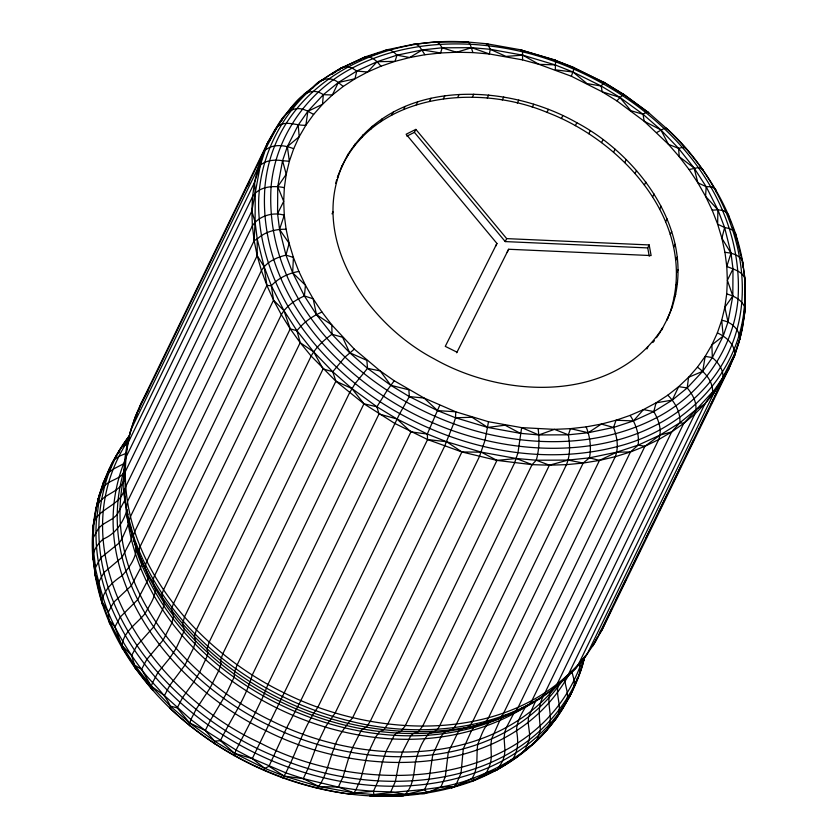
<?xml version="1.0" encoding="UTF-8"?>
<svg xmlns="http://www.w3.org/2000/svg" width="838" height="838" viewBox="0 0 838 838"><rect width="100%" height="100%" fill="white"/><g stroke="black" fill="none" stroke-linecap="round" stroke-linejoin="round"><path stroke-width="1.26" d="M656.741 132.488L664.178 128.455L666.514 128.329L667.687 129.492C704.528 164.856 733.198 210.16 742.458 260.89L745.286 281.547L745.097 310.657L742.091 328.894L738.875 342.711L734.434 356.087L728.777 368.95L721.958 381.238L713.997 392.886L704.936 403.832L694.828 414.024L683.714 423.4L671.647 431.937L658.71 439.562L644.946 446.256L630.438 451.975L615.26 456.7L599.484 460.397L583.185 463.058L566.467 464.65L549.393 465.184L532.057 464.65L496.965 460.387L461.906 451.965L427.579 439.541L394.698 423.379L363.933 403.801L335.891 381.206L311.16 356.056L300.193 342.679L290.241 328.863L281.338 314.669L273.555 300.172L266.913 285.454L261.446 270.58L257.182 255.632L257.214 239.019L255.077 222.07L255.265 192.96L254.543 182.412L257.758 168.595L262.2 155.219L267.846 142.355L274.675 130.079L287.706 111.863L304.341 93.992L320.462 80.888L340.333 68.527L365.347 56.837L386.548 49.882L413.543 44.257L434.681 42.036L466.169 41.9L487.653 43.838L490.24 49.295L489.402 53.978L472.915 52.585L456.605 52.249L440.579 52.972L424.908 54.732L409.688 57.539L395.002 61.373L380.944 66.212L367.578 72.026L354.977 78.782L343.224 86.45L332.372 94.977L322.494 104.321L313.642 114.418L305.86 125.229L299.197 136.688L293.688 148.735L289.361 161.284L286.24 174.294L284.344 187.66L283.694 201.329L284.281 215.219L286.104 229.256L289.152 243.355L293.415 257.434L298.862 271.428L305.461 285.245L313.182 298.82L321.981 312.061L331.806 324.914L354.306 349.132L380.19 370.92L394.216 380.756L424.059 398.029L455.715 411.793L488.491 421.734L521.645 427.631L554.442 429.36L570.479 428.647L586.15 426.877L601.359 424.07L616.045 420.236L630.113 415.397L643.479 409.583L656.081 402.827L667.834 395.169L678.675 386.643L688.553 377.299L697.415 367.191L705.187 356.38L711.86 344.921L717.37 332.885L721.696 320.326L724.818 307.326L726.703 293.949L727.363 280.28L726.776 266.39L724.954 252.364L721.895 238.264L717.642 224.175L712.195 210.191L705.586 196.364L697.865 182.799L689.066 169.548L679.251 156.706L668.452 144.325L644.192 121.248L616.841 100.853L602.187 91.803L571.348 76.237L539.044 64.358L522.556 59.875L489.402 53.978L471.731 47.682L442.181 47.808L422.342 49.892L397.003 55.172L377.11 61.698L356.779 71.031L338.311 82.512L323.332 94.684L307.881 111.297L298.213 125.04L287.35 146.587L282.553 160.707L277.745 186.644L277.567 213.68L279.546 229.423L285.968 255.129L292.671 272.811L304.393 295.95L316.46 314.617L331.995 334.268L349.708 352.746L367.526 368.343L390.77 385.291L409.342 396.604L437.562 410.61L455.558 417.774L487.758 427.443L520.314 433.33L538.824 434.943L568.374 434.817L588.213 432.733L613.552 427.453L633.444 420.927L653.787 411.594L672.254 400.114L687.223 387.942L702.684 371.328L712.352 357.585L723.215 336.038L728.013 321.918L732.821 295.982L732.999 268.946L731.008 253.202L724.598 227.496L717.894 209.814L706.172 186.675L694.105 168.009L678.56 148.357L660.847 129.88L643.039 114.282L619.795 97.334L601.213 86.021L572.993 72.016L555.007 64.851L522.807 55.182L490.24 49.295L471.731 47.682L456.605 52.249L442.181 47.808L439.814 44.246L437.258 42.288L434.681 42.036M564.969 678.162C564.403 686.291 570.154 694.398 566.038 702.349C562.162 711.085 556.023 718.564 550.294 726.137C529.93 751.131 502.465 769.315 472.653 781.163C369.527 818.642 249.818 783.216 171.486 709.671L170.313 708.508L170.365 706.13C163.913 691.622 150.421 682.279 141.559 669.363C131.44 656.018 122.463 641.824 114.921 626.866C103.367 604.816 98.193 580.483 92.714 556.453C89.582 513.38 103.2 469.961 129.356 435.76C119.247 449.618 110.532 464.587 104.624 480.729M127.669 443.449L121.416 447.366L111.925 463.466L99.125 495.289L95.909 509.106L93.929 523.289L93.207 537.787L92.714 556.453L95.542 577.11C104.886 628.406 134.122 674.077 171.486 709.671M282.448 777.842L283.087 777.8C296.118 755.038 302.392 728.536 317.885 707.23L444.611 446.235L453.536 423.85L455.558 417.774L455.715 411.793L437.562 410.61L424.059 398.029L409.342 396.604L399.695 413.71L267.971 684.363L263.373 695.99L255.475 712.394L236.065 750.062L234.001 755.656M668.263 317.152L661.203 330.748L662.649 327.784C614.223 403.57 504.455 398.888 434.241 358.905C364.415 322.358 303.419 230.995 348.409 153.836C396.824 78.039 506.592 82.732 576.816 122.704C644.16 158.497 703.47 243.25 666.818 320.126L672.642 305.954M671.196 308.918C696.839 222.552 623.095 141.182 547.005 112.365C475.083 82.187 366.709 93.929 337.41 177.509M744.573 294.086L745.097 310.657L739.923 338.573L734.758 353.772L728.777 368.95L704.936 403.832L696.022 409.635L679.901 422.74L660.03 435.09L638.137 445.146L616.726 452.174L589.449 457.852L568.101 460.093L536.289 460.23L516.365 458.501L481.316 452.164L446.654 441.752L427.296 434.042L396.919 418.958L376.922 406.786L351.908 388.539L332.728 371.758L313.663 351.866L296.935 330.717L283.946 310.626L271.334 285.716L264.117 266.683L257.182 255.632L254.155 240.684L255.077 222.07L251.84 211.092L252.563 196.605L254.543 182.412L267.846 142.355L282.636 118.43L291.697 107.484L299.973 99.146M124.443 470.348L123.919 480.771C123.165 454.049 129.743 427.432 141.119 403.35L267.846 142.355M717.37 332.885C725.739 336.75 734.507 343.79 734.758 353.772L723.068 376.964L713.997 392.886L587.27 653.87C534.864 726.871 433.057 741.944 350.682 721.277C255.213 697.918 165.872 630.731 133.368 535.702L134.719 531.564L261.446 270.58C266.557 261.844 276.519 257.476 285.968 255.129L289.152 243.355L279.546 229.423L284.281 215.219C273.115 211.721 258.89 215.785 252.374 225.82L125.637 486.805C122.62 503.02 129.576 519.927 133.368 535.702C134.74 549.581 143.005 562.078 147.98 574.962C167.904 614.872 198.836 648.591 234.86 674.58C272.895 701.689 316.795 720.523 362.749 728.987C384.778 732.852 407.216 734.371 429.559 733.082C434.115 732.527 437.96 729.94 439.741 725.635L566.467 464.65C570.353 455.244 570.029 444.685 568.374 434.817L554.442 429.36L538.824 434.943L521.645 427.631L517.947 452.845L514.553 463.047L387.826 724.032L383.668 729.877L379.656 731.543L375.497 737.377L367.358 754.849L360.612 779.392L355.93 789.731L354.003 792.874L352.107 794.382L350.347 794.162M744.553 305.042L745.286 281.547L742.458 260.89C739.064 254.668 731.49 252.908 724.954 252.364M522.556 59.875L522.535 51.809L521.781 50.008L485.893 43.618L487.653 43.838M667.687 129.492L647.837 111.978L623.472 94.212L603.999 82.344L601.213 86.021L602.187 91.803L619.795 97.334L630.867 110.689L643.039 114.282L644.192 121.248L660.847 129.88L668.452 144.325L678.56 148.357L679.251 156.706L694.105 168.009L697.865 182.799L706.172 186.675L705.586 196.364L717.894 209.814L722.702 210.474L726.316 212.129L728.473 214.664L729.029 217.911M554.756 719.8C535.063 748.397 503.795 766.718 471.804 778.67C440.505 791.062 406.598 789.815 373.926 794.613L371.831 796.1L369.757 795.849L403.319 795.964C413.207 788.338 413.815 773.547 415.449 762.151C418.089 751.822 421.923 740.687 429.559 733.082C447.733 731.867 465.729 728.61 483.233 723.603C490.188 720.586 500.255 721.057 503.711 712.97L630.438 451.975L638.137 445.146C639.488 434.65 635.916 424.059 630.113 415.397M287.706 111.863C296.139 101.283 308.216 84.229 323.332 94.684L322.494 104.321L307.881 111.297C287.015 100.131 277.462 126.339 269.532 140.658M123.312 649.419L122.013 647.984C121.374 632.962 136.804 623.901 145.131 613.458C149.195 605.696 155.239 597.923 155.47 588.894C152.998 584.809 152.17 579.959 154.611 575.654L281.338 314.669C286.376 305.828 295.332 300.067 304.393 295.95L305.461 285.245L292.671 272.811L293.415 257.434L285.968 255.129M102.383 604.491L94.841 573.391L95.522 567.378L93.741 552.504L92.903 527.343L98.077 499.427L103.566 481.913L108.982 472.443L114.607 459.622L118.504 456.563L126.192 453.274M742.887 267.008L743.159 264.609L736.246 236.934L736.675 239.438M451.452 788.118L471.804 778.67C478.959 768.404 475.953 755.813 477.775 744.301C481.242 736.183 483.62 726.305 491.058 720.9C519.79 712.426 547.706 696.975 568.101 675.009L694.828 414.024C698.379 404.764 693.152 394.939 687.223 387.942L688.553 377.299L702.684 371.328L705.187 356.38L712.352 357.585C719.004 363.158 725.488 372.24 721.958 381.238L595.231 642.222L584.631 657.652L581.802 659.789M488.491 421.734L485.045 440.306L479.388 456.689L352.662 717.674C345.036 727.028 337.557 736.497 333.849 748.784C328.58 761.857 326.307 776.836 317.403 788.108L316.219 787.992M124.998 463.896L125.344 461.34M737.733 345.067C745.81 323.426 745.129 300.371 744.573 277.671C741.201 270.8 733.124 269.302 726.776 266.39L731.008 253.202L721.895 238.264L724.598 227.496L717.642 224.175L717.894 209.814L712.195 210.191M103.242 484.228L103.566 481.913M727.583 370.197L734.434 356.087L734.758 353.772M94.841 573.391L98.549 582.326L101.754 601.066L108.971 620.089L121.583 644.998L134.572 665.089L151.301 686.238L170.365 706.13L189.535 722.911L214.559 741.159L234.556 753.341L264.934 768.415L284.291 776.124L318.953 786.536L354.003 792.874L373.926 794.613L405.739 794.466L424.562 789.742L429.056 779.392L432.754 754.849L440.704 737.388L442.977 733.795L445.638 731.543L451.525 729.877L454.186 727.625L456.459 724.042L583.185 463.058L589.449 457.852C591.502 447.502 590.046 436.629 586.15 426.877M313.642 114.418L307.881 111.297L305.86 125.229C296.348 125.983 285.789 119.729 277.294 126.664L262.2 155.219L251.84 211.092L252.374 225.82L254.155 240.684L127.428 501.679C123.008 517.947 134.111 534.518 136.395 550.398C142.942 570.07 152.359 588.685 163.829 605.926C189.22 643.354 224.113 673.804 263.373 695.99C338.374 737.901 435.142 752.21 513.841 711.944M601.213 86.021L586.998 83.58L572.993 72.016L555.332 69.816L555.552 60.158L520.597 49.892L553.688 59.833M124.537 473.931C99.586 578.869 181.396 677.209 270.884 720.491C360.162 765.534 487.737 769.19 556.453 686.259M726.703 293.949C733.784 295.856 741.19 299.48 744.385 306.488C739.022 375.675 682.666 430.261 617.292 446.581C536.456 467.573 448.979 446.528 379.897 401.653C317.633 360.424 266.222 295.102 259.267 218.791C253.317 156.381 288.199 95.218 343.674 66.789L347.718 66.631L352.19 68.088L356.779 71.031L354.977 78.782L338.311 82.512C329.847 75.598 318.534 79.139 312.92 87.906M584.704 656.29C580.378 675.554 572.197 694.042 561.355 710.488M584.872 656.898L581.865 666.063M373.926 794.613L373.434 791.334L378.074 780.985L382.369 762.14L385.962 751.602L394.258 735.314L396.489 733.072L400.973 731.459L405.33 725.635L532.057 464.65L536.289 460.23C539.085 450.111 539.662 439.405 538.132 429.025M134.981 541.736C139.506 554.033 129.974 566.666 122.222 575.591C112.952 581.635 104.122 589.784 101.754 601.066L108.28 612.138L108.971 620.089L114.921 626.866L121.583 644.998L131.608 655.546L134.572 665.089L141.559 669.363L151.301 686.238L164.447 695.603L190.896 719.538L205.3 730.485L214.559 741.159L214.528 743.798M521.645 707.974L526.191 706.654L529.49 704.203L531.983 700.547L658.71 439.562C662.345 430.177 658.626 419.828 653.787 411.594L656.081 402.827L672.254 400.114L678.675 386.643L687.223 387.942M744.521 284.511L745.286 281.547L744.668 279.127M335.724 183.313L336.656 179.803M563.042 706.706L561.282 710.184L570.154 695.645L570.898 693.141M129.691 434.011L135.473 416.214L262.2 155.219M558.81 683.42C553.949 695.247 564.707 708.571 555.364 719.57C538.614 740.583 518.073 758.568 494.326 771.211M127.083 509.881C123.207 522.42 115.728 533.858 103.2 539.085C97.449 544.208 91.363 552.221 93.427 560.329M442.181 47.808L440.579 52.972L422.342 49.892L409.688 57.539L397.003 55.172L393.462 51.799L389.9 49.997L386.548 49.882L383.636 51.453M734.434 356.087L739.923 338.573C739.441 329.156 730.757 321.457 721.696 320.326L723.215 336.038L711.86 344.921L712.352 357.585M129.45 521.917L121.95 538.834L119.226 542.972L100.958 557.668L95.522 567.378M132.289 534.152L131 540.332L122.118 557.207L103.975 572.574L98.549 582.326M397.003 55.172L395.002 61.373L377.11 61.698L373.057 58.503L369.045 56.848L365.347 56.837L340.333 68.527L332.152 74.32M124.59 468.484C91.311 575.884 176.252 680.865 268.6 725.174C360.654 771.484 496.525 774.48 561.533 681.933M582.609 659.464C538.677 790.192 365.211 798.562 259.958 742.845C152.066 693.833 53.276 552.211 129.544 438.138M576.198 681.566L577.413 677.911M102.844 485.401L98.077 499.427L98.413 501.648M568.374 434.817L570.479 428.647L588.213 432.733L601.359 424.07L613.552 427.453C616.957 436.682 619.01 447.272 615.26 456.7L488.533 717.684L486.166 721.288L483.233 723.603L461.298 728.987L458.501 731.27L448.278 752.325L445.303 776.753L440.851 787.091L424.457 793.743L421.535 793.534M613.552 427.453L616.045 420.236L633.444 420.927L643.479 409.583L653.787 411.594M571.348 76.237L574.407 67.658L554.913 60.2L572.878 67.354M439.699 405.372L427.296 434.042L427.579 439.541L300.852 700.526L286.711 727.751L268.956 766.236L264.934 768.415L263.593 770.342M134.122 420.676L137.191 413.679M138.218 411.343L141.119 403.35L147.938 391.063M125.428 459.067C79.641 569.515 169.077 684.856 265.918 730.673C362.184 779.822 509.933 779.759 569.096 674.443M570.154 695.645L575.8 682.781L574.439 684.929M600.898 630.291L599.369 633.79L602.051 629.935L728.777 368.95M247.273 186.507L249.556 181.804M261.54 157.115L263.823 152.411M124.548 444.004L128.361 437.551M281.495 120.777L282.636 118.43M95.909 509.106C99.471 493.352 120.473 494.148 124.558 478.854M254.543 182.412L127.805 443.396L126.538 450.1M290.556 109.83L291.697 107.484M93.207 537.787L98.643 528.16L102.676 524.525L112.994 518.408L117.016 514.773L125.354 499.176M251.84 211.092L125.113 472.087C122.537 485.736 123.94 501.145 127.994 514.459M124.37 488.879C120.777 508.226 90.672 508.708 93.437 530.464M257.182 255.632L130.456 516.617L129.115 520.796L129.209 524.808L130.948 528.998M108.28 612.138L113.675 602.302L131.377 585.626L140.239 568.667L141.601 564.571L141.591 560.821L133.42 539.588M286.104 229.256C275.775 229.004 264.85 231.728 257.214 239.019L264.117 266.683L266.913 285.454L140.176 546.439L138.815 550.535L138.825 554.285L147.98 574.962L147.938 578.597L146.545 582.651L137.715 599.652L120.295 616.978L114.921 626.866M298.862 271.428C288.544 273.261 278.499 277.944 271.334 285.716L273.555 300.172L146.828 561.156L145.435 565.21L145.393 568.845C204.084 682.698 341.695 750.041 467.635 727.258L470.432 724.975L472.758 721.382L599.484 460.397L616.726 452.174L630.438 451.975M341.349 167.432L342.794 164.458M346.963 156.8L348.409 153.836M337.452 177.646L338.416 175.666M353.772 146.839L355.218 143.874M361.733 137.621L363.168 134.646M370.763 129.199L372.208 126.234M332.037 213.868L333 211.888M380.819 121.657L382.264 118.682M391.807 115.036L393.252 112.072M131.608 655.546L136.94 645.585L153.605 626.981L162.404 609.896L163.829 605.926L164.018 602.543L161.891 597.201L162.08 593.817L163.515 589.847L290.241 328.863L283.946 310.626L273.555 300.172M403.654 109.401L405.1 106.436M141.559 669.363L146.859 659.359L163.096 640.148L171.853 623.022L173.592 615.825L171.727 610.86L172 607.592L173.466 603.664L300.193 342.679L296.935 330.717C303.503 322.483 312.302 316.136 321.981 312.061M416.266 104.792L417.712 101.827M406.849 136.123L414.412 132.362L415.858 129.387L506.676 238.621L649.167 244.937L651.126 255.569L508.635 249.253L456.689 352.788M429.548 101.241L430.983 98.266M443.386 98.769L444.831 95.794M164.447 695.603L169.685 685.526L184.905 665.152L193.599 647.952L195.589 641.049L194.353 636.807L196.354 629.904L323.08 368.919L313.663 351.866L300.193 342.679M457.695 97.407L459.14 94.432M472.36 97.145L473.795 94.181M517.538 757.112L513.024 758.62L497.667 769.473L475.775 779.518L454.364 786.547L427.087 792.224L405.739 794.466L390.759 791.868L373.434 791.334L355.93 789.731L338.343 787.081L303.272 778.649L285.978 772.929L252.29 758.6L236.065 750.062L205.3 730.485L189.535 722.911L177.258 707.89L182.454 697.782L193.788 681.933L199.601 672.327L207.332 655.808L207.908 652.865L207.028 648.958L209.165 642.191L335.891 381.206L332.728 371.758L344.942 357.135L354.306 349.132M487.255 98.015L488.701 95.04M502.287 99.984L503.732 97.019M205.3 730.485L210.411 720.313L226.239 693.791L234.053 677.334L234.745 671.29L237.196 664.785L363.933 403.801L351.908 388.539L335.891 381.206M517.329 103.053L518.774 100.078M214.559 741.159L220.384 740.677C230.995 718.784 245.744 698.515 252.28 674.978L379.006 413.993L376.922 406.786L387.062 390.529L394.216 380.756M532.277 107.191L533.722 104.226M547.005 112.365L548.45 109.401M495.499 246.435L496.944 243.46L406.126 134.227L415.858 129.387M561.408 118.546L562.843 115.581M264.934 768.415L252.29 758.6L254.993 753.016L410.924 431.905L427.296 434.042M649.167 244.937L647.722 247.912L505.23 241.585L506.676 238.621M507.189 252.217L508.635 249.253M575.371 125.679L576.816 122.704M588.789 133.703L590.235 130.738M601.569 142.575L603.014 139.6M268.956 766.236L284.291 776.124L303.272 778.649L308.112 768.341L317.183 744.291L325.479 726.85L335.179 712.949L461.906 451.965L481.316 452.164L496.965 460.387L516.365 458.501L532.057 464.65M613.605 152.212L615.05 149.237M624.813 162.551L626.248 159.576M635.089 173.497L636.534 170.533M303.272 778.649L318.953 786.536L338.343 787.081L343.077 776.742L348.639 758.055L352.63 747.548L360.822 731.26L362.749 728.987L366.279 727.248L370.239 721.371L496.965 460.387M644.38 184.989L645.826 182.014M652.603 196.92L654.038 193.955M659.684 209.217L661.13 206.242M665.592 221.766L667.038 218.802M390.759 791.868L395.347 781.519L399.035 762.653L402.429 752.105L410.767 735.827L413.144 733.596L418.11 731.983L422.666 726.169L549.393 465.184L568.101 460.093L583.185 463.058M670.264 234.493L671.709 231.518M673.679 247.283L675.124 244.308M675.795 260.052L677.24 257.077M676.612 272.685L678.057 269.721M676.109 285.109L677.554 282.144M646.926 348.943L647.879 346.963M674.307 297.218L675.742 294.253M472.653 781.163L486.312 772.95L489.025 767.367L490.628 762.643L491.34 757.028L490.89 744.469L491.592 738.844L499.375 721.424L501.815 717.789L504.204 715.998M667.834 395.169C675.03 402.397 680.603 412.254 679.901 422.74L671.647 431.937L660.03 435.09L644.946 446.256L518.219 707.241L515.768 710.875L512.584 713.274L505 715.401M536.194 699.72L528.527 717.066L528.149 722.492L529.668 734.434L529.281 739.86L525.08 750.094M513.024 758.62C518.554 750.293 518.24 740.153 516.564 730.694C516.575 721.623 521.791 713.651 526.002 705.984M671.647 431.937L544.92 692.921L542.395 696.598L538.991 699.112M545.632 693.11C536.247 704.58 539.882 717.359 540.363 730.506C538.572 735.701 536.959 742.217 531.805 745.013M552.996 688.05C542.615 700.966 556.558 717.569 546.303 730.516M697.415 367.191C705.46 372.795 712.803 381.447 712.656 391.765L683.714 423.4L556.977 684.395L554.421 688.092L550.912 690.68M704.936 403.832L578.21 664.817L575.591 668.567L567.357 675.899M740.949 331.251L742.091 328.894M576.345 681.661C579.781 673.846 583.185 665.445 584.254 657.034M611.698 608.849L602.051 629.935L592.56 646.046L597.515 637.131M616.265 599.442L625.965 579.456M630.532 570.05L640.242 550.063M645.951 538.31L652.802 524.2M659.077 511.274L667.069 494.808M673.354 481.881L681.336 465.425M686.479 454.845L693.895 439.562M698.463 430.156L699.604 427.799M700.746 425.453L708.173 410.17M711.022 404.293L713.882 398.417M715.024 396.06L720.732 384.307M725.299 374.9L726.441 372.554M277.567 213.68L283.694 201.329L277.745 186.644L286.24 174.294L282.553 160.707C273.837 159.304 262.713 160.205 257.758 168.595L131.032 429.58C101.922 541.076 188.843 646.926 284.187 692.9C379.111 740.383 516.04 744.605 587.27 653.87M732.999 268.946L727.363 280.28L732.821 295.982L724.818 307.326L728.013 321.918M496.944 243.46L445.271 346.366L456.961 352.159M555.364 719.57L560.706 711.336L556.243 717.684M514.312 712.331L506.278 727.772L504.706 732.464L504.12 738.027L504.947 750.408L504.35 755.97L502.779 760.674L497.667 769.473L486.312 772.95M118.21 453.588L119.656 451.473M656.437 337.724L660.522 331.743M124.694 471.333C120.557 479.252 110.354 479.65 104.551 485.778C98.046 494.849 98.842 507.147 96.642 517.716C93.919 547.968 99.607 578.534 110.983 606.565C140.533 677.209 202.168 730.841 271.659 760.653C339.704 789.417 419.943 797.011 489.025 767.367C515.894 755.488 540.248 737.482 558.077 713.997C564.026 704.936 571.17 696.116 574.229 685.568C577.256 678.581 582.431 671.112 578.524 663.392M109.223 469.05L111.36 466.043M339.128 70.141L340.333 68.527L344.879 67.145M302.445 96.464L304.341 93.992L310.06 89.938M616.841 100.853L623.472 94.212L648.717 112.879L647.837 111.978L645.909 112.46L643.039 114.282M652.802 342.553L654.394 340.71M132.404 663.172L136.625 669.698L152.914 690.303L151.427 688.826L151.301 686.238L152.526 682.74L157.795 672.705L170.02 657.746L176.106 648.434L183.773 631.842L184.13 628.689L182.569 624.09L184.433 617.04L311.16 356.056C316.052 347.121 323.803 340.134 331.995 334.268L342.606 337.285L349.708 352.746L366.855 360.361L367.526 368.343L355.123 383.584L349.53 392.854L222.803 653.839L220.509 660.47L221.023 664.063L218.728 670.693L210.108 687.956L196.061 709.398L190.896 719.538L189.283 725.121L190.153 726.022M522.975 751.686L525.971 749.256M527.961 747.632L529.951 746.009M124.925 463.11L112.921 469.29L108.982 472.443C65.919 593.074 167.527 712.331 273.89 755.949C372.805 799.997 518.911 792.758 574.229 685.568L574.229 680.603L571.788 671.311M533.073 701.93C385.752 802.846 143.047 686.322 126.329 509.462M265.604 149.855C273.638 143.633 284.847 145.152 293.688 148.735M360.12 59.791L362.226 58.482M254.155 240.684L257.214 239.019M491.058 720.9L494.546 719.528M500.359 717.234L503.837 715.851M320.462 80.888L323.856 79.757M363.42 58.094L378.881 53.014M489.842 721.277L476.466 725.436L473.533 727.751L471.166 731.344L463.309 748.795L461.026 773.065L456.626 783.394L454.364 786.547L440.851 787.091M689.066 169.548L698.305 167.579L701.375 168.302L703.124 170.114M678.56 148.357L682.362 147.415L685.086 147.698L686.573 149.174M404.639 795.304L408.535 794.895M413.742 794.351L417.638 793.942M373.434 791.334L354.003 792.874L338.343 787.081M455.558 417.774L472.014 417.261L487.758 427.443L505.073 425.201L520.314 433.33M472.915 52.585L470.139 44.121L468.243 42.151C376.513 34.735 273.157 87.707 264.86 187.838C257.58 293.342 340.72 383.092 432.418 422.656C521.435 461.675 643.71 462.22 710.373 381.468C773.505 302.916 734.727 189.776 666.514 128.329M706.172 186.675L710.687 186.738L714.028 187.869L715.987 190.017L716.27 192.007M555.007 64.851L539.044 64.358L522.807 55.182L505.984 56.408L490.24 49.295M323.332 94.684L332.372 94.977L338.311 82.512L343.224 86.45M266.913 285.454L271.334 285.716M413.543 44.257L416.465 44.466L419.461 46.383L424.908 54.732M282.553 160.707L289.361 161.284L287.35 146.587L299.197 136.688L298.213 125.04M356.779 71.031L367.578 72.026L377.11 61.698L380.944 66.212M427.579 439.541L446.654 441.752L461.906 451.965M466.169 41.9L468.243 42.151M284.344 187.66C273.429 185.366 259.11 186.225 252.563 196.605L125.836 457.59L124.569 464.189M638.137 445.146L644.946 446.256M679.901 422.74L683.714 423.4M352.107 794.382C284.48 785.573 219.985 755.268 170.313 708.508M367.526 368.343L380.19 370.92L390.77 385.291L408.86 389.817L409.342 396.604M471.804 778.67L475.775 779.518M724.598 227.496L729.584 228.617L733.344 230.67L735.617 233.509L736.036 235.792M363.933 403.801L376.922 406.786M589.449 457.852L599.484 460.397M170.365 706.13L177.258 707.89M290.241 328.863L296.935 330.717M379.006 413.993L396.919 418.958L410.924 431.905M323.08 368.919L332.728 371.758M252.29 758.6L234.556 753.341L220.384 740.677M304.393 295.95L313.182 298.82L316.46 314.617L331.806 324.914L331.995 334.268M536.289 460.23L549.393 465.184M604.146 82.753L574.082 67.826L603.999 82.344L623.943 94.809M712.656 391.765L713.997 392.886M424.562 789.742L427.087 792.224M136.625 669.698L134.876 667.886L134.572 665.089M110.962 625.022L109.527 623.336L108.971 620.089M414.412 132.362L505.23 241.585M123.972 650.131L130.299 659.915M742.227 262.378L743.159 264.609M125.354 497.657L124.443 495.321L124.317 491.068M729.479 219.095L730.83 222.667M732.632 227.423L735.795 235.75M130.173 525.478L132.341 536.163M647.722 247.912L649.251 256.177M93.594 561.617L95.542 577.11M271.093 186.696C263.425 309.756 375.277 406.933 486.585 433.78C542.993 447.042 604.889 444.831 656.929 417.513C701.312 394.31 733.7 349.205 738.027 298.894C745.694 175.833 633.842 78.667 522.535 51.809C466.127 38.548 404.23 40.758 352.19 68.088C307.808 91.279 275.419 136.385 271.093 186.696"/></g></svg>
